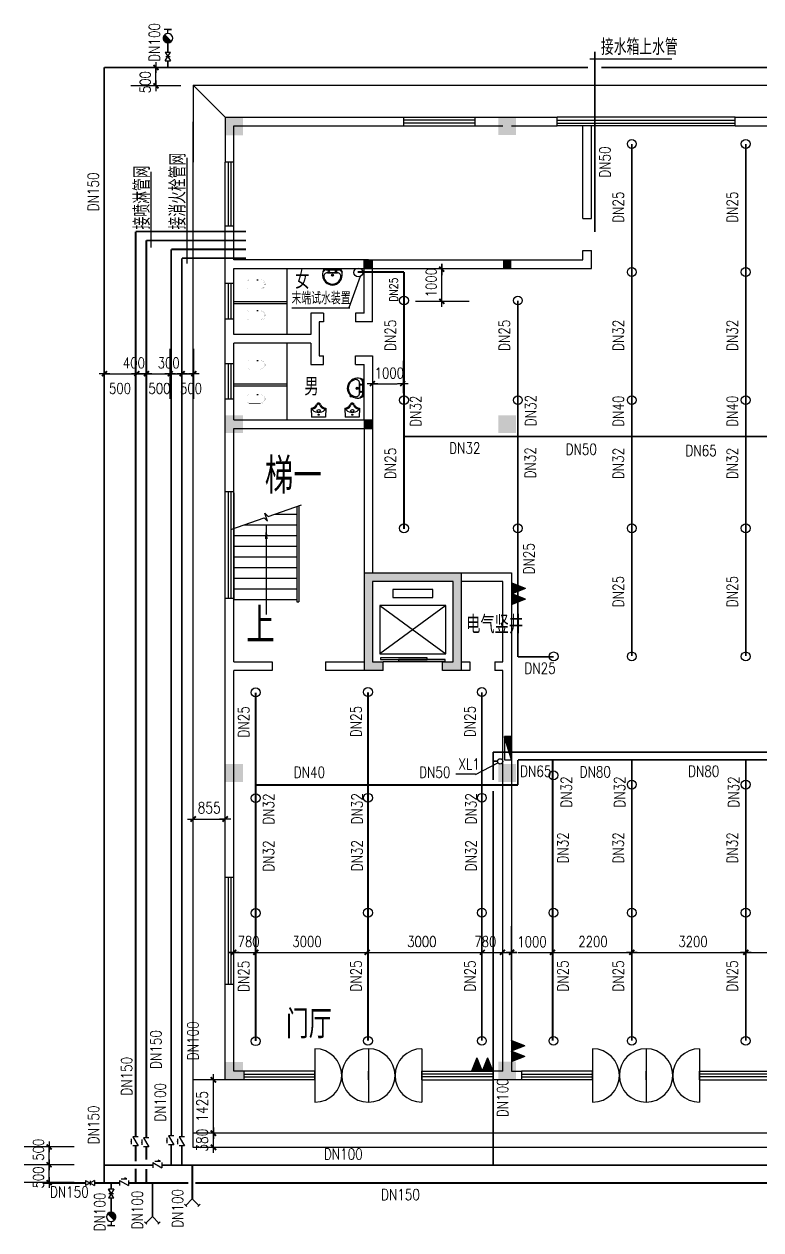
# Model space of a CAD drawing. Extents: x -59612 to 32938, y -7258 to 51372.
# Drawn here: x -59612 to -39952, y -1252 to 30931 of the extents above; entities that cross this region are included whole.
import ezdxf
from ezdxf.enums import TextEntityAlignment as Align

# ---------------------------------------------------------------- set-up
doc = ezdxf.new("R2010")
doc.units = 0
doc.header["$LTSCALE"] = 1000
doc.header["$MEASUREMENT"] = 0
doc.linetypes.add('DASH', pattern=[0.35, 0.25, -0.1])
doc.layers.get('0').update_dxf_attribs({"linetype": 'CONTINUOUS'})
doc.layers.get('DEFPOINTS').update_dxf_attribs({"linetype": 'CONTINUOUS'})
for name, color, linetype in [('P_LS_', 6, 'CONTINUOUS'), ('P_LS_GJ', 7, 'CONTINUOUS'), ('P_PL_', 4, 'CONTINUOUS'), ('P_PL_PT', 7, 'CONTINUOUS'), ('P_XF_GJ', 7, 'CONTINUOUS'), ('PUB_TEXT', 7, 'CONTINUOUS'), ('WALL', 4, 'CONTINUOUS'), ('WINDOW_TEXT', 7, 'CONTINUOUS'), ('X_LS_', 6, 'CONTINUOUS'), ('X_LS_GJ', 7, 'CONTINUOUS'), ('X_XF_GJ', 7, 'CONTINUOUS'), ('墙线__窗台线', 7, 'CONTINUOUS')]:
    doc.layers.add(name, color=color, linetype=linetype)
doc.styles.add('_HZTXT', font='txt.shx', dxfattribs={"width": 0.8, "bigfont": 'hztxt.shx'})
doc.styles.add('DIM_FONT', font='SIMPLEX.shx', dxfattribs={"width": 0.8})
doc.styles.add('SIMPLEX', font='SIMPLEX.SHX')
doc.dimstyles.new('AXIS', dxfattribs={"dimtxt": 300, "dimasz": 1, "dimexe": 250, "dimexo": 300, "dimgap": 150, "dimtad": 1, "dimdec": 0, "dimzin": 0, "dimdsep": 46, "dimtxsty": 'DIM_FONT', "dimblk": '_DIMX', "dimcen": 0.09, "dimse1": 1, "dimse2": 1, "dimclrt": 7, "dimadec": 0, "dimazin": 0, "dimtfac": 1, "dimtdec": 0, "dimtix": 1, "dimtmove": 2, "dimatfit": 3, "dimldrblk": '_DIMX', "dimfxl": 0, "dimtolj": 1, "dimtzin": 0, "dimarcsym": 0})

# ---------------------------------------------------------------- blocks, each defined once
blk = doc.blocks.new('_FZH')
blk.add_solid([(-0.5, -0.5), (0.5, -0.5), (-0.5, 0.5), (0.5, 0.5)])
blk = doc.blocks.new('_LIFTD')
for points in [[(-0.548, -0.602), (-0.548, -0.774), (0.241, -0.774), (0.241, -0.602), (-0.548, -0.602)], [(-0.241, -0.784), (-0.241, -0.955), (0.548, -0.955), (0.548, -0.784), (-0.241, -0.784)]]:
    blk.add_lwpolyline(points)
blk = doc.blocks.new('M_A10JJG')
for p, q in [((-0.5, -0.5), (-0.5, 0.5)), ((0.5, -0.5), (0.5, 0.5))]:
    blk.add_line(p, q)
for centre, start, end in [((-0.5, 0), 270, 90), ((0.5, 0), 90, 270)]:
    blk.add_arc(centre, 0.5, start, end)
blk = doc.blocks.new('_WBLK')
for p, q in [((-0.5, 0.5), (0.5, 0.5)), ((0.5, 0.167), (-0.5, 0.167)), ((0.5, -0.167), (-0.5, -0.167)), ((-0.5, -0.5), (0.5, -0.5))]:
    blk.add_line(p, q)
at = {"layer": 'WINDOW_TEXT', "style": 'SIMPLEX', "flags": 9}
blk.add_attdef('A', text='', height=1, dxfattribs=at).set_placement((0, 1.5), align=Align.MIDDLE)
blk = doc.blocks.new('M_E6')
for p, q in [((240, 0), (-240, 0)), ((-237, 0), (239, 0)), ((240, 0), (270, -79)), ((-213, -36), (-271, -91)), ((-240, 0), (-270, -79)), ((-179, -23), (181, -23)), ((141, -105), (-141, -105)), ((-141, -105), (141, -105)), ((217, -37), (274, -95))]:
    blk.add_line(p, q)
for centre, radius in [((-99, -65), 16.3), ((2, -172), 31.6), ((2, -172), 23), ((101, -65), 16.3)]:
    blk.add_circle(centre, radius)
for centre, radius, start, end in [((28, -152), 307, 166.1751, 244.7296), ((-141, -205), 100, 90, 190.5602), ((0, -179), 243, 190.5602, 349.4398), ((-179, -73), 50, 90, 133.181), ((-28, -152), 307, 297.0639, 13.8249), ((141, -205), 100, 349.4398, 90), ((181, -73), 50, 44.5607, 90), ((0, -201), 250, 245.8071, 296.4628), ((28, -152), 307, 266.589, 266.5936)]:
    blk.add_arc(centre, radius, start, end)
at = {"width": 0.8, "flags": 9}
for tag in ['XSIZE', 'YSIZE']:
    blk.add_attdef(tag, (0, 0), '', height=0.5, dxfattribs=at)
blk = doc.blocks.new('M_E8')
for p, q in [((-204, -257), (-194, -2)), ((-194, -2), (196, -2)), ((206, -257), (196, -2))]:
    blk.add_line(p, q)
at = {"const_width": 1.5}
for points in [[(-196, 0), (196, 0), (206, -257, -4.356259)], [(-194, -2), (-204, -257, 0.758087)]]:
    blk.add_lwpolyline(points, format="xyb", dxfattribs=at)
for points in [[(-204, -257), (-194, -258), (-194, -258), (-183, -260), (-175, -261), (-165, -264), (-156, -268), (-147, -271), (-138, -275), (-128, -281), (-119, -287), (-109, -295), (-102, -300), (-94, -308), (-86, -316), (-79, -324), (-74, -332), (-68, -340), (-62, -348), (-58, -356), (-54, -366), (-50, -374), (-43, -383), (-36, -389), (-30, -392), (-23, -395), (-17, -398), (-9, -399), (0, -399), (13, -398), (23, -395), (29, -392), (35, -389), (43, -385), (49, -380), (54, -374), (58, -366), (62, -357), (65, -347), (71, -340), (75, -332), (80, -325), (85, -319), (91, -313), (95, -308), (100, -302), (106, -295), (113, -290), (119, -285), (126, -280), (132, -277), (139, -273), (145, -271), (154, -268), (162, -264), (173, -261), (183, -259), (191, -258), (199, -257), (206, -257)], [(-2, -142), (6, -142), (12, -146), (19, -148), (25, -152), (29, -158), (34, -166), (37, -174), (39, -183), (37, -191), (35, -200), (29, -208), (25, -214), (17, -219), (12, -223), (4, -224), (-2, -224), (-6, -224), (-11, -223), (-18, -221), (-26, -217), (-32, -213), (-37, -207), (-42, -199), (-44, -190), (-45, -183), (-42, -173), (-40, -164), (-35, -158), (-31, -150), (-26, -148), (-24, -144), (-18, -143), (-14, -143), (-12, -142), (-8, -142), (-6, -141), (-2, -142)]]:
    blk.add_lwpolyline(points, dxfattribs=at)
for centre, radius in [((-3, -184), 41.7), ((-1, -74), 15)]:
    blk.add_circle(centre, radius)
for centre, radius, start, end in [((-218, -432), 176, 26.1838, 85.5792), ((-158, -223), 22.7, 134.5857, 206.4573), ((-198, -412), 179, 22.2984, 83.8043), ((-2, -389), 250, 46.6458, 133.3542), ((201, -407), 174, 100.5676, 157.7034), ((215, -425), 168, 93.3348, 155.3309), ((162, -222), 16.2, 297.1389, 62.8611), ((1, -338), 63.3, 194.7447, 345.2553), ((4, -329), 38.6, 202.7778, 341.3609)]:
    blk.add_arc(centre, radius, start, end)
blk.add_point((1, -402))
at = {"width": 0.8, "flags": 9}
for tag in ['XSIZE', 'YSIZE']:
    blk.add_attdef(tag, (0, 0), '', height=0.5, dxfattribs=at)
blk = doc.blocks.new('M_E2')
blk.add_line((-306, -118), (-266, -118))
at = {"const_width": 1.5}
for points in [[(-366, 138, 0.97895), (-366, -138, 0.97895)], [(-366, 118, 0.97895), (-366, -118, 0.97895)], [(-306, 118, 0.414214), (-316, 108, 0.414214)], [(0, 88, 0.462192), (-59, 137, 0.462192)], [(-20, 88, 0.414214), (-50, 118, 0.414214)], [(-316, -108, 0.414214), (-306, -118, 0.414214)], [(-59, -137, 0.462192), (0, -88, 0.462192)], [(-50, -118, 0.414214), (-20, -88, 0.414214)]]:
    blk.add_lwpolyline(points, format="xyb", dxfattribs=at)
for points in [[(-366, 137), (-59, 137)], [(-316, 118), (-366, 118)], [(-340, 118), (-266, 118)], [(-316, 108), (-316, -108)], [(-50, 118), (-267, 118)], [(-20, -88), (-20, 88)], [(0, 88), (0, -88)], [(-381, -137), (-59, -137)], [(-316, -118), (-366, -118)], [(-340, -118), (-266, -118)], [(-266, -118), (-50, -118)]]:
    blk.add_lwpolyline(points, dxfattribs=at)
at = {"width": 0.8, "flags": 9}
for tag in ['XSIZE', 'YSIZE']:
    blk.add_attdef(tag, (0, 0), '', height=0.5, dxfattribs=at)
blk = doc.blocks.new('_ARROW')
blk.add_solid([(0, 0), (-1, 0.1), (-1, -0.1)])
blk = doc.blocks.new('_DIMX')
blk.add_line((-150, 0), (150, 0))
at = {"const_width": 50}
blk.add_lwpolyline([(-70, -70), (70, 70)], dxfattribs=at)
blk = doc.blocks.new('*D30')
at = {"layer": 'DEFPOINTS', "color": 0}
for p in [(-55100, 10664), (-54245, 10664), (-54245, 9714)]:
    blk.add_point(p, dxfattribs=at)
at = {"layer": 'WALL', "color": 0, "lineweight": -2}
for p, q in [((-55101, 9714), (-55102, 9714)), ((-55100, 9714), (-54245, 9714)), ((-54244, 9714), (-54243, 9714))]:
    blk.add_line(p, q, dxfattribs=at)
blk.add_blockref('_DIMX', (-55100, 9714), dxfattribs=at)
at = {"layer": 'WALL', "color": 0, "lineweight": -2, "rotation": 180}
blk.add_blockref('_DIMX', (-54245, 9714), dxfattribs=at)
at = {"layer": 'WALL', "color": 7, "insert": (-54673, 10014), "char_height": 300, "attachment_point": 5, "style": 'DIM_FONT'}
blk.add_mtext('\\A1;855', dxfattribs=at)
blk = doc.blocks.new('*D31')
at = {"layer": 'DEFPOINTS', "color": 0}
for p in [(-55510, 1330), (-54560, 1330), (-55510, 950)]:
    blk.add_point(p, dxfattribs=at)
at = {"layer": 'WALL', "color": 0, "lineweight": -2}
for p, q in [((-54560, 1331), (-54560, 1332)), ((-54560, 950), (-54560, 1330)), ((-54560, 949), (-54560, 948))]:
    blk.add_line(p, q, dxfattribs=at)
for p, rotation in [((-54560, 1330), 270), ((-54560, 950), 90)]:
    blk.add_blockref('_DIMX', p, dxfattribs=dict(at, rotation=rotation))
at = {"layer": 'WALL', "color": 7, "insert": (-54860, 1140), "char_height": 300, "attachment_point": 5, "rotation": 90, "style": 'DIM_FONT'}
blk.add_mtext('\\A1;380', dxfattribs=at)
blk = doc.blocks.new('*X16')
at = {"color": 0}
for p, q in [((7200.7125, 5700.7125), (7201, 5700.7125)), ((7200.71875, 5700.71875), (7201, 5700.71875)), ((7200.725, 5700.725), (7201, 5700.725)), ((7200.73125, 5700.73125), (7201, 5700.73125)), ((7200.7375, 5700.7375), (7201, 5700.7375)), ((7200.74375, 5700.74375), (7201, 5700.74375)), ((7200.75, 5700.75), (7201, 5700.75)), ((7200.75625, 5700.75625), (7201, 5700.75625)), ((7200.7625, 5700.7625), (7201, 5700.7625)), ((7200.76875, 5700.76875), (7201, 5700.76875)), ((7200.775, 5700.775), (7201, 5700.775)), ((7200.78125, 5700.78125), (7201, 5700.78125)), ((7200.7875, 5700.7875), (7201, 5700.7875)), ((7200.79375, 5700.79375), (7201, 5700.79375)), ((7200.8, 5700.8), (7201, 5700.8)), ((7200.80625, 5700.80625), (7201, 5700.80625)), ((7200.8125, 5700.8125), (7201, 5700.8125)), ((7200.81875, 5700.81875), (7201, 5700.81875)), ((7200.825, 5700.825), (7201, 5700.825)), ((7200.83125, 5700.83125), (7201, 5700.83125)), ((7200.8375, 5700.8375), (7201, 5700.8375)), ((7200.84375, 5700.84375), (7201, 5700.84375)), ((7200.85, 5700.85), (7201, 5700.85)), ((7200.85625, 5700.85625), (7201, 5700.85625)), ((7200.8625, 5700.8625), (7201, 5700.8625)), ((7200.86875, 5700.86875), (7201, 5700.86875)), ((7200.875, 5700.875), (7201, 5700.875)), ((7200.88125, 5700.88125), (7201, 5700.88125)), ((7200.8875, 5700.8875), (7201, 5700.8875)), ((7200.89375, 5700.89375), (7201, 5700.89375)), ((7200.9, 5700.9), (7201, 5700.9)), ((7200.90625, 5700.90625), (7201, 5700.90625)), ((7200.9125, 5700.9125), (7201, 5700.9125)), ((7200.91875, 5700.91875), (7201, 5700.91875)), ((7200.925, 5700.925), (7201, 5700.925)), ((7200.93125, 5700.93125), (7201, 5700.93125)), ((7200.9375, 5700.9375), (7201, 5700.9375)), ((7200.94375, 5700.94375), (7201, 5700.94375)), ((7200.95, 5700.95), (7201, 5700.95)), ((7200.95625, 5700.95625), (7201, 5700.95625)), ((7200.9625, 5700.9625), (7201, 5700.9625)), ((7200.96875, 5700.96875), (7201, 5700.96875)), ((7200.975, 5700.975), (7201, 5700.975)), ((7200.98125, 5700.98125), (7201, 5700.98125)), ((7200.9875, 5700.9875), (7201, 5700.9875)), ((7200.99375, 5700.99375), (7201, 5700.99375)), ((7200.1875, 5700.1875), (7201, 5700.1875)), ((7200.19375, 5700.19375), (7201, 5700.19375)), ((7200.2, 5700.2), (7201, 5700.2)), ((7200.20625, 5700.20625), (7201, 5700.20625)), ((7200.2125, 5700.2125), (7201, 5700.2125)), ((7200.21875, 5700.21875), (7201, 5700.21875)), ((7200.225, 5700.225), (7201, 5700.225)), ((7200.23125, 5700.23125), (7201, 5700.23125)), ((7200.2375, 5700.2375), (7201, 5700.2375)), ((7200.24375, 5700.24375), (7201, 5700.24375)), ((7200.25, 5700.25), (7201, 5700.25)), ((7200.25625, 5700.25625), (7201, 5700.25625)), ((7200.2625, 5700.2625), (7201, 5700.2625)), ((7200.26875, 5700.26875), (7201, 5700.26875)), ((7200.275, 5700.275), (7201, 5700.275)), ((7200.28125, 5700.28125), (7201, 5700.28125)), ((7200.2875, 5700.2875), (7201, 5700.2875)), ((7200.29375, 5700.29375), (7201, 5700.29375)), ((7200.3, 5700.3), (7201, 5700.3)), ((7200.30625, 5700.30625), (7201, 5700.30625)), ((7200.3125, 5700.3125), (7201, 5700.3125)), ((7200.31875, 5700.31875), (7201, 5700.31875)), ((7200.325, 5700.325), (7201, 5700.325)), ((7200.33125, 5700.33125), (7201, 5700.33125)), ((7200.3375, 5700.3375), (7201, 5700.3375)), ((7200.34375, 5700.34375), (7201, 5700.34375)), ((7200.35, 5700.35), (7201, 5700.35)), ((7200.35625, 5700.35625), (7201, 5700.35625)), ((7200.3625, 5700.3625), (7201, 5700.3625)), ((7200.36875, 5700.36875), (7201, 5700.36875)), ((7200.375, 5700.375), (7201, 5700.375)), ((7200.38125, 5700.38125), (7201, 5700.38125)), ((7200.3875, 5700.3875), (7201, 5700.3875)), ((7200.39375, 5700.39375), (7201, 5700.39375)), ((7200.4, 5700.4), (7201, 5700.4)), ((7200.40625, 5700.40625), (7201, 5700.40625)), ((7200.4125, 5700.4125), (7201, 5700.4125)), ((7200.41875, 5700.41875), (7201, 5700.41875)), ((7200.425, 5700.425), (7201, 5700.425)), ((7200.43125, 5700.43125), (7201, 5700.43125)), ((7200.4375, 5700.4375), (7201, 5700.4375)), ((7200.44375, 5700.44375), (7201, 5700.44375)), ((7200.45, 5700.45), (7201, 5700.45)), ((7200.45625, 5700.45625), (7201, 5700.45625)), ((7200.4625, 5700.4625), (7201, 5700.4625)), ((7200.46875, 5700.46875), (7201, 5700.46875)), ((7200.475, 5700.475), (7201, 5700.475)), ((7200.48125, 5700.48125), (7201, 5700.48125)), ((7200.4875, 5700.4875), (7201, 5700.4875)), ((7200.49375, 5700.49375), (7201, 5700.49375)), ((7200.5, 5700.5), (7201, 5700.5)), ((7200.50625, 5700.50625), (7201, 5700.50625)), ((7200.5125, 5700.5125), (7201, 5700.5125)), ((7200.51875, 5700.51875), (7201, 5700.51875)), ((7200.525, 5700.525), (7201, 5700.525)), ((7200.53125, 5700.53125), (7201, 5700.53125)), ((7200.5375, 5700.5375), (7201, 5700.5375)), ((7200.54375, 5700.54375), (7201, 5700.54375)), ((7200.55, 5700.55), (7201, 5700.55)), ((7200.55625, 5700.55625), (7201, 5700.55625)), ((7200.5625, 5700.5625), (7201, 5700.5625)), ((7200.56875, 5700.56875), (7201, 5700.56875)), ((7200.575, 5700.575), (7201, 5700.575)), ((7200.58125, 5700.58125), (7201, 5700.58125)), ((7200.5875, 5700.5875), (7201, 5700.5875)), ((7200.59375, 5700.59375), (7201, 5700.59375)), ((7200.6, 5700.6), (7201, 5700.6)), ((7200.60625, 5700.60625), (7201, 5700.60625)), ((7200.6125, 5700.6125), (7201, 5700.6125)), ((7200.61875, 5700.61875), (7201, 5700.61875)), ((7200.625, 5700.625), (7201, 5700.625)), ((7200.63125, 5700.63125), (7201, 5700.63125)), ((7200.6375, 5700.6375), (7201, 5700.6375)), ((7200.64375, 5700.64375), (7201, 5700.64375)), ((7200.65, 5700.65), (7201, 5700.65)), ((7200.65625, 5700.65625), (7201, 5700.65625)), ((7200.6625, 5700.6625), (7201, 5700.6625)), ((7200.66875, 5700.66875), (7201, 5700.66875)), ((7200.675, 5700.675), (7201, 5700.675)), ((7200.68125, 5700.68125), (7201, 5700.68125)), ((7200.6875, 5700.6875), (7201, 5700.6875)), ((7200.69375, 5700.69375), (7201, 5700.69375)), ((7200.7, 5700.7), (7201, 5700.7)), ((7200.70625, 5700.70625), (7201, 5700.70625)), ((7200.00625, 5700.00625), (7201, 5700.00625)), ((7200.0125, 5700.0125), (7201, 5700.0125)), ((7200.01875, 5700.01875), (7201, 5700.01875)), ((7200.025, 5700.025), (7201, 5700.025)), ((7200.03125, 5700.03125), (7201, 5700.03125)), ((7200.0375, 5700.0375), (7201, 5700.0375)), ((7200.04375, 5700.04375), (7201, 5700.04375)), ((7200.05, 5700.05), (7201, 5700.05)), ((7200.05625, 5700.05625), (7201, 5700.05625)), ((7200.0625, 5700.0625), (7201, 5700.0625)), ((7200.06875, 5700.06875), (7201, 5700.06875)), ((7200.075, 5700.075), (7201, 5700.075)), ((7200.08125, 5700.08125), (7201, 5700.08125)), ((7200.0875, 5700.0875), (7201, 5700.0875)), ((7200.09375, 5700.09375), (7201, 5700.09375)), ((7200.1, 5700.1), (7201, 5700.1)), ((7200.10625, 5700.10625), (7201, 5700.10625)), ((7200.1125, 5700.1125), (7201, 5700.1125)), ((7200.11875, 5700.11875), (7201, 5700.11875)), ((7200.125, 5700.125), (7201, 5700.125)), ((7200.13125, 5700.13125), (7201, 5700.13125)), ((7200.1375, 5700.1375), (7201, 5700.1375)), ((7200.14375, 5700.14375), (7201, 5700.14375)), ((7200.15, 5700.15), (7201, 5700.15)), ((7200.15625, 5700.15625), (7201, 5700.15625)), ((7200.1625, 5700.1625), (7201, 5700.1625)), ((7200.16875, 5700.16875), (7201, 5700.16875)), ((7200.175, 5700.175), (7201, 5700.175)), ((7200.18125, 5700.18125), (7201, 5700.18125))]:
    blk.add_line(p, q, dxfattribs=at)
blk = doc.blocks.new('_SXHS')
for p, q in [((0.5, 0.5), (-0.5, 0.5)), ((-0.5, 0.5), (-0.5, -0.5)), ((0.5, 0.5), (-0.5, -0.5)), ((0.5, -0.5), (0.5, 0.5)), ((-0.5, -0.5), (0.5, -0.5))]:
    blk.add_line(p, q)
at = {"rotation": 180}
blk.add_blockref('*X16', (7200.5, 5700.5), dxfattribs=at)
blk = doc.blocks.new('PM_PTA')
blk.add_circle((0, 0), 125)
blk = doc.blocks.new('M_H4SNO')
for p, q in [((-125, 72), (125, -72)), ((-125, 72), (-125, -72)), ((-76, 113), (83, 113)), ((83, 113), (21, 140)), ((125, 72), (125, -72))]:
    blk.add_line(p, q)
at = {"color": 7, "flags": 9}
for tag in ['XSIZE', 'YSIZE']:
    blk.add_attdef(tag, (0, 0), '', height=0.5, dxfattribs=at)
blk = doc.blocks.new('M_H5JRW')
for p, q in [((125, 75), (-125, -75)), ((-125, -75), (-125, 75)), ((75, 125), (-75, 125)), ((125, -75), (125, 75)), ((125, -62.5), (125, 62.5))]:
    blk.add_line(p, q)
blk.add_solid([(0, 125), (0, 150), (-75, 125)])
at = {"flags": 9}
for tag in ['XSIZE', 'YSIZE']:
    blk.add_attdef(tag, (0, 0), '', height=0.5, dxfattribs=at)
blk = doc.blocks.new('DKS_')
at = {"color": 0}
for p, q in [((-5, 5), (-131, 5)), ((-15, 15), (-130, 15)), ((-10, 10), (-130, 10)), ((-130, -10), (-130, 10)), ((-21, 21), (-129, 21)), ((-26, 26), (-128, 26)), ((-31, 31), (-127, 31)), ((-36, 36), (-126, 36)), ((-125, -38), (-125, 38)), ((-42, 42), (-124, 42)), ((-47, 47), (-122, 47)), ((-52, 52), (-120, 52)), ((-120, -52), (-120, 52)), ((-57, 57), (-118, 57)), ((-63, 63), (-115, 63)), ((-115, -63), (-115, 63)), ((-68, 68), (-112, 68)), ((-109, -72), (-109, 72)), ((-73, 73), (-108, 73)), ((-78, 78), (-105, 78)), ((-104, -79), (-104, 79)), ((-84, 84), (-101, 84)), ((-99, -86), (-99, 86)), ((-89, 89), (-96, 89)), ((-94, -91), (-94, 91)), ((-88, -96), (-88, 88)), ((-83, -101), (-83, 83)), ((-78, -105), (-78, 78)), ((-73, -109), (-73, 73)), ((-67, -112), (-67, 67)), ((-62, -115), (-62, 62)), ((-57, -118), (-57, 57)), ((-52, -120), (-52, 52)), ((-46, -122), (-46, 46)), ((-41, -124), (-41, 41)), ((-36, -126), (-36, 36)), ((-31, -127), (-31, 31)), ((-25, -128), (-25, 25)), ((-20, -129), (-20, 20)), ((-15, -130), (-15, 15)), ((-10, -130), (-10, 10)), ((-4, -131), (-4, 4)), ((0, 0), (-131, 0)), ((6, -6), (-131, -6)), ((11, -11), (-130, -11)), ((16, -16), (-130, -16)), ((21, -21), (-129, -21)), ((27, -27), (-128, -27)), ((32, -32), (-127, -32)), ((37, -37), (-125, -37)), ((42, -42), (-124, -42)), ((48, -48), (-122, -48)), ((53, -53), (-120, -53)), ((58, -58), (-117, -58)), ((63, -63), (-114, -63)), ((69, -69), (-111, -69)), ((74, -74), (-108, -74)), ((79, -79), (-104, -79)), ((84, -84), (-100, -84)), ((90, -90), (-95, -90)), ((90, -95), (-90, -95)), ((84, -100), (-84, -100)), ((77, -105), (-77, -105)), ((70, -111), (-70, -111)), ((60, -116), (-60, -116)), ((49, -121), (-49, -121)), ((33, -126), (-33, -126)), ((1, -131), (1, -1)), ((6, -131), (6, -6)), ((11, -130), (11, -11)), ((17, -130), (17, -17)), ((22, -129), (22, -22)), ((27, -128), (27, -27)), ((32, -127), (32, -32)), ((38, -125), (38, -38)), ((43, -124), (43, -43)), ((48, -122), (48, -48)), ((53, -119), (53, -53)), ((59, -117), (59, -59)), ((64, -114), (64, -64)), ((69, -111), (69, -69)), ((74, -108), (74, -74)), ((80, -104), (80, -80)), ((85, -99), (85, -85)), ((90, -95), (90, -90))]:
    blk.add_line(p, q, dxfattribs=at)
blk.add_line((92, -92), (-92, 92))
for start, end in [(135, 315), (315, 135)]:
    blk.add_arc((0, 0), 131, start, end)
blk = doc.blocks.new('M_H1SCH')
for p, q in [((-125, 72), (125, -72)), ((125, 72), (-125, -72)), ((-125, 72), (-125, -72)), ((125, 72), (125, -72))]:
    blk.add_line(p, q)
at = {"flags": 9}
for tag in ['XSIZE', 'YSIZE']:
    blk.add_attdef(tag, (0, 0), '', height=0.5, dxfattribs=at)
blk = doc.blocks.new('M_H2RAH')
for p, q in [((-125, 72), (125, -72)), ((125, 72), (-125, -72)), ((-125, 72), (-125, -72)), ((125, 72), (125, -72))]:
    blk.add_line(p, q)
at = {"color": 7}
blk.add_line((0, 60), (0, -64), dxfattribs=at)
at = {"color": 7, "flags": 9}
for tag in ['XSIZE', 'YSIZE']:
    blk.add_attdef(tag, (0, 0), '', height=0.5, dxfattribs=at)
blk = doc.blocks.new('_LINKPT1')
blk.add_line((0, 0), (0, 0))

msp = doc.modelspace()

# ---------------------------------------------------------------- hatches: boundary and pattern name
at = {"layer": 'WALL'}
h = msp.add_hatch(color=7, dxfattribs=at)
h.paths.add_polyline_path([(-50312, 24525.6), (-50426, 24525.6), (-50426, 24411.6), (-50312, 24411.6)])
h.paths.add_polyline_path([(-50312, 24639.6), (-50426, 24639.6), (-50426, 24525.6), (-50312, 24525.6)])
h.paths.add_polyline_path([(-50426, 24639.6), (-50540, 24639.6), (-50540, 24525.6), (-50426, 24525.6)])
h.paths.add_polyline_path([(-50426, 24411.6), (-50426, 24525.6), (-50540, 24525.6), (-50540, 24411.6)])
h = msp.add_hatch(color=7, dxfattribs=at)
h.paths.add_polyline_path([(-46721, 24639.6), (-46835, 24639.6), (-46835, 24525.6), (-46721, 24525.6)])
h.paths.add_polyline_path([(-46721, 24525.6), (-46607, 24525.6), (-46607, 24639.6), (-46721, 24639.6)])
h.paths.add_polyline_path([(-46721, 24411.6), (-46607, 24411.6), (-46607, 24525.6), (-46721, 24525.6)])
h.paths.add_polyline_path([(-46835, 24411.6), (-46721, 24411.6), (-46721, 24525.6), (-46835, 24525.6)])
h = msp.add_hatch(color=7, dxfattribs=at)
h.paths.add_polyline_path([(-50312, 20250.6), (-50426, 20250.6), (-50426, 20140), (-50312, 20140)])
h.paths.add_polyline_path([(-50426, 20250.6), (-50540, 20250.6), (-50540, 20140), (-50426, 20140)])
h.paths.add_polyline_path([(-50426, 20368), (-50540, 20368), (-50540, 20250.6), (-50426, 20250.6)])
h.paths.add_polyline_path([(-50312, 20368), (-50426, 20368), (-50426, 20250.6), (-50312, 20250.6)])
h = msp.add_hatch(color=7, dxfattribs=at)
h.paths.add_polyline_path([(-48051, 13794), (-47937, 13794), (-47937, 16169), (-48051, 16169)])
h.paths.add_polyline_path([(-48165, 13908), (-48450, 13908), (-48450, 13794), (-48051, 13794), (-48051, 16169), (-50426, 16169), (-50426, 13794), (-50027, 13794), (-50027, 13908), (-50312, 13908), (-50312, 16055), (-48165, 16055)])
h.paths.add_polyline_path([(-48051, 16169), (-48051, 16283), (-50426, 16283), (-50426, 16169)])
h.paths.add_polyline_path([(-47937, 16283), (-48051, 16283), (-48051, 16169), (-47937, 16169)])
h.paths.add_polyline_path([(-50426, 16169), (-50426, 16283), (-50540, 16283), (-50540, 16169)])
h.paths.add_polyline_path([(-50540, 13794), (-50426, 13794), (-50426, 16169), (-50540, 16169)])
h.paths.add_polyline_path([(-50540, 13794), (-50540, 13680), (-50426, 13680), (-50426, 13794)])
h.paths.add_polyline_path([(-50426, 13794), (-50426, 13680), (-50027, 13680), (-50027, 13794)])
h.paths.add_polyline_path([(-48051, 13680), (-48051, 13794), (-48450, 13794), (-48450, 13680)])
h.paths.add_polyline_path([(-47937, 13794), (-48051, 13794), (-48051, 13680), (-47937, 13680)])

# ---------------------------------------------------------------- linework, layer by layer
at = {"ltscale": 0.25}
for p, q in [((-55682.5, 30789.4), (-55873.7, 30789.4)), ((-55778.1, 30675.7), (-55778.1, 30789.4)), ((-55778.1, 30789.4), (-55682.5, 30789.4)), ((-57287.8, -1139.7), (-57383.4, -1139.7)), ((-57383.4, -1139.7), (-57192.2, -1139.7)), ((-57287.8, -1026), (-57287.8, -1139.7))]:
    msp.add_line(p, q, dxfattribs=at)
at = {"color": 0, "linetype": 'ByBlock'}
for p, q in [((-48469, 24536.6), (-48469, 24236.1)), ((-48469, 24235.2), (-48469, 24234.2)), ((-48465.4, 24236.1), (-48465.4, 24411.6)), ((-48465.4, 23530.5), (-48465.4, 24235.2)), ((-50365.3, 21333.3), (-49660.6, 21333.3)), ((-49660.6, 21527), (-49661.6, 21527)), ((-54019, 6155.6), (-50979, 6155.6)), ((-50979, 6155.6), (-46835, 6155.6)), ((-46436, 6155.6), (-43396, 6155.6)), ((-43396, 6155.6), (-40356, 6155.6)), ((-40356, 6155.6), (-37316, 6155.6))]:
    msp.add_line(p, q, dxfattribs=at)
at = {"color": 7}
for p, q in [((-47732.5, 23530.5), (-49164.7, 23530.5)), ((-47732.5, 23530.5), (-49164.7, 23530.5)), ((-49490.5, 21084.3), (-49490.5, 21946.8)), ((-50436.8, 5422.7), (-50436.8, 6855)), ((-47396.8, 5422.7), (-47396.8, 6855)), ((-47396.8, 5422.7), (-47396.8, 6855)), ((-47396.8, 5422.7), (-47396.8, 6855)), ((-46603.6, 5422.7), (-46603.6, 6855)), ((-46603.6, 5422.7), (-46603.6, 6855)), ((-46603.6, 5422.7), (-46603.6, 6855)), ((-43396, 5422.7), (-43396, 6855)), ((-43396, 5422.7), (-43396, 6855)), ((-43396, 5422.7), (-43396, 6855)), ((-40356, 5422.7), (-40356, 6855)), ((-40356, 5422.7), (-40356, 6855))]:
    msp.add_line(p, q, dxfattribs=at)
for p, q in [((-46233.5, 15865.7), (-46589.8, 16008.2)), ((-46589.8, 16008.2), (-46589.8, 15723.2)), ((-46233.5, 15865.7), (-46589.8, 15723.2)), ((-46589.8, 15723.2), (-46589.8, 15438.2)), ((-46233.5, 15580.7), (-46589.8, 15723.2)), ((-46233.5, 15580.7), (-46589.8, 15438.2)), ((-46255.1, 3663.5), (-46611.4, 3806)), ((-46255.1, 3663.5), (-46611.4, 3521)), ((-47528.5, 3339.2), (-47671, 2983)), ((-47528.5, 3339.2), (-47386, 2983)), ((-47243.5, 3339.2), (-47386, 2983)), ((-47243.5, 3339.2), (-47101, 2983)), ((-46255.1, 3378.5), (-46611.4, 3521)), ((-46255.1, 3378.5), (-46611.4, 3236)), ((-47671, 2983), (-47386, 2983)), ((-47386, 2983), (-47101, 2983))]:
    msp.add_line(p, q)
for points in [[(-46589.8, 16008.2), (-46233.5, 15865.7), (-46589.8, 15723.2)], [(-46589.8, 15723.2), (-46233.5, 15580.7), (-46589.8, 15438.2)], [(-46611.4, 3806), (-46255.1, 3663.5), (-46611.4, 3521)], [(-47671, 2983), (-47528.5, 3339.2), (-47386, 2983)], [(-47386, 2983), (-47243.5, 3339.2), (-47101, 2983)], [(-46611.4, 3521), (-46255.1, 3378.5), (-46611.4, 3236)]]:
    msp.add_solid(points)
at = {"layer": 'DEFPOINTS', "color": 0, "linetype": 'ByBlock'}
for p in [(-48469, 24236.1), (-48465.4, 24236.1), (-49659.7, 21527), (-49659.7, 21523.4)]:
    msp.add_point(p, dxfattribs=at)
at = {"layer": 'P_LS_', "const_width": 47.5}
for points in [[(-44384, 25383.9), (-44384, 30196.4)], [(-57475, 0), (-57475, 29773)], [(-57475, 29773), (-44566.3, 29773)], [(-44210.3, 29773), (-7068, 29773)], [(-53690.8, 25393.7), (-56636.5, 25393.7)], [(-56636.5, 1627.2), (-56636.5, 25393.7)], [(-56636.5, 1229.2), (-56636.5, 25134.9)], [(-53690.8, 25156.2), (-56351.5, 25156.2)], [(-56351.5, 1602.5), (-56351.5, 25156.2)], [(-56351.5, 1204.4), (-56351.5, 25134.9)], [(-53690.8, 24918.7), (-55686.5, 24918.7)], [(-55686.5, 1253.9), (-55686.5, 24918.7)], [(-53690.8, 24681.2), (-55401.5, 24681.2)], [(-55401.5, 1229.2), (-55401.5, 24681.2)], [(-46967.3, 11260.7), (-47103, 11260.7)], [(-47098, 11501.1), (-47098, 10757.3)], [(-28324, 11501.1), (-47098, 11501.1)], [(-47098, 10459.6), (-47098, 475)], [(-56636.5, 578.1), (-56636.5, 991.7)], [(-56351.5, 626.2), (-56351.5, 966.9)], [(-55686.5, 475), (-55686.5, 1016.4)], [(-55401.5, 475), (-55401.5, 991.7)], [(-56174.8, 475), (-57475, 475)], [(-56636.5, 0), (-56636.5, 385.9)], [(-56351.5, 0), (-56351.5, 373.8)], [(-475, 475), (-55937.3, 475)], [(-57971.5, 0), (-59115.4, 0)], [(-57066.9, 0), (-57734, 0)], [(-55233.9, 0), (-56829.4, 0)], [(0, 0), (-55041.4, 0)]]:
    msp.add_lwpolyline(points, dxfattribs=at)
at = {"layer": 'P_PL_', "const_width": 47.5}
for points in [[(-43396, 27730.3), (-43396, 14061.6)], [(-40356, 27730.3), (-40356, 14061.6)], [(-50711, 24313.3), (-49476, 24313.3)], [(-49476, 24313.3), (-49476, 17457.2)], [(-46436, 23548.5), (-46436, 14041.9)], [(-49476, 19926.2), (-5050.4, 19926.2)], [(-46434.2, 14041.9), (-45484.2, 14041.9)], [(-53434.1, 13087.5), (-53434.1, 3788.4)], [(-50436.8, 13097.3), (-50436.8, 3798.2)], [(-47396.8, 13097.3), (-47396.8, 3798.2)], [(-46436, 11293.2), (-5998.7, 11293.2)], [(-46436, 11293.2), (-46436, 10621.9)], [(-45507.1, 11293.2), (-45507.1, 3798.2)], [(-43396, 11293.2), (-43396, 3798.2)], [(-40356, 11293.2), (-40356, 3798.2)], [(-53434.1, 10621.9), (-46436, 10621.9)]]:
    msp.add_lwpolyline(points, dxfattribs=at)
at = {"layer": 'PUB_TEXT', "ltscale": 0.25}
for p, q in [((-44515.6, 30000.8), (-42325, 30000.8)), ((-55258.9, 24540.7), (-55258.9, 27364.3)), ((-56226.2, 24968.7), (-56226.2, 26991.3)), ((-52470.1, 23357.8), (-50925, 23357.8))]:
    msp.add_line(p, q, dxfattribs=at)
at = {"layer": 'PUB_TEXT'}
for p, q in [((-56094, 29283.8), (-56094, 29773)), ((-55426.2, 29283.8), (-56761.8, 29283.8)), ((-50937.6, 23366), (-50639.3, 24203.3)), ((-55711.1, 20932.6), (-55711.1, 22268.1)), ((-55392.8, 20932.6), (-55392.8, 22268.1)), ((-55085.7, 20932.6), (-55085.7, 22268.1)), ((-57475, 21600.3), (-55100, 21600.3)), ((-47571.2, 10900), (-46969.5, 11212.7)), ((-58276.7, 960.8), (-59612.2, 960.8)), ((-58944.4, 10.8), (-58944.4, 960.8)), ((-58276.7, 485.8), (-59612.2, 485.8)), ((-58276.7, 10.8), (-59612.2, 10.8))]:
    msp.add_line(p, q, dxfattribs=at)
msp.add_circle((-46909.4, 11252.3), 71.2, dxfattribs=at)
at = {"layer": 'WALL', "color": 7}
for p, q in [((-55100, 29298), (-6593, 29298)), ((-55100, 29298), (-55100, 27250.3)), ((-54233.5, 28430.3), (-55100, 29298)), ((-55100, 950), (-55100, 28325.6)), ((-54245, 28443), (-51569.5, 28443)), ((-54245, 28443), (-54245, 27250.3)), ((-51569.5, 28443), (-49476, 28443)), ((-49476, 28215), (-49476, 28443)), ((-49476, 28443), (-47576, 28443)), ((-47576, 28367), (-49476, 28367)), ((-47576, 28443), (-45391, 28443)), ((-47576, 28215), (-47576, 28443)), ((-45391, 28215), (-45391, 28443)), ((-40641, 28443), (-45391, 28443)), ((-45391, 28367), (-40641, 28367)), ((-40641, 28443), (-37981, 28443)), ((-40641, 28215), (-40641, 28443)), ((-54017, 28215), (-51569.5, 28215)), ((-54017, 27250.3), (-54017, 28215)), ((-51569.5, 28215), (-50426, 28215)), ((-50426, 28215), (-49476, 28215)), ((-47576, 28291), (-49476, 28291)), ((-49476, 28215), (-47576, 28215)), ((-47576, 28215), (-46835, 28215)), ((-46607, 28215), (-45391, 28215)), ((-45391, 28291), (-40641, 28291)), ((-40641, 28215), (-45391, 28215)), ((-44704.1, 27740), (-44704.1, 28215)), ((-44704.1, 25742.6), (-44704.1, 28215)), ((-44476.1, 27740), (-44476.1, 28215)), ((-44476.1, 25742.6), (-44476.1, 28215)), ((-40641, 28215), (-37981, 28215)), ((-54017, 27250.3), (-54245, 27250.3)), ((-54245, 25540.3), (-54245, 27250.3)), ((-54169, 27250.3), (-54169, 25540.3)), ((-54093, 27250.3), (-54093, 25540.3)), ((-54017, 25540.3), (-54017, 27250.3)), ((-54017, 25540.3), (-54245, 25540.3)), ((-54245, 24003.1), (-54245, 25540.3)), ((-54017, 24639.6), (-54017, 25540.3)), ((-44704.1, 25742.6), (-44476.1, 25742.6)), ((-44704.1, 24639.6), (-44704.1, 24887.6)), ((-44704.1, 24887.6), (-44476.1, 24887.6)), ((-44476.1, 24411.6), (-44476.1, 24887.6)), ((-50426, 24639.6), (-54017, 24639.6)), ((-50540, 23214.6), (-50540, 24639.6)), ((-50426, 24639.6), (-44704.1, 24639.6)), ((-50312, 22986.6), (-50312, 24639.6)), ((-54017, 24411.6), (-50312, 24411.6)), ((-54017, 24003.1), (-54017, 24411.6)), ((-52592, 22644.6), (-52592, 24411.6)), ((-50312, 24411.6), (-44476.1, 24411.6)), ((-54017, 24003.1), (-54245, 24003.1)), ((-54245, 23053.1), (-54245, 24003.1)), ((-54169, 24003.1), (-54169, 23053.1)), ((-54093, 24003.1), (-54093, 23053.1)), ((-54017, 23053.1), (-54017, 24003.1)), ((-54017, 23531.1), (-52592, 23531.1)), ((-54017, 23474.1), (-52592, 23474.1)), ((-51965, 23214.6), (-51965, 22644.6)), ((-51623, 23214.6), (-51965, 23214.6)), ((-51623, 23214.6), (-51623, 22986.6)), ((-50540, 23214.6), (-50768, 23214.6)), ((-50768, 23214.6), (-50768, 22986.6)), ((-54017, 23053.1), (-54245, 23053.1)), ((-54245, 21867.3), (-54245, 23053.1)), ((-54017, 22644.6), (-54017, 23053.1)), ((-51737, 22986.6), (-51737, 22074.6)), ((-51623, 22986.6), (-51737, 22986.6)), ((-50312, 22986.6), (-50768, 22986.6)), ((-51965, 22644.6), (-54017, 22644.6)), ((-51965, 22416.6), (-54017, 22416.6)), ((-54017, 21867.3), (-54017, 22416.6)), ((-52592, 20368), (-52592, 22416.6)), ((-51965, 22416.6), (-51965, 21846.6)), ((-51737, 22074.6), (-51623, 22074.6)), ((-51623, 21846.6), (-51623, 22074.6)), ((-50768, 22074.6), (-50312, 22074.6)), ((-50768, 21846.6), (-50768, 22074.6)), ((-50312, 22074.6), (-50312, 16283)), ((-54017, 21867.3), (-54245, 21867.3)), ((-54245, 20917.3), (-54245, 21867.3)), ((-54169, 21867.3), (-54169, 20917.3)), ((-54093, 21867.3), (-54093, 20917.3)), ((-54017, 20917.3), (-54017, 21867.3)), ((-51965, 21846.6), (-51623, 21846.6)), ((-50768, 21846.6), (-50540, 21846.6)), ((-50540, 20368), (-50540, 21846.6)), ((-54017, 21333.6), (-52592, 21333.6)), ((-54017, 21276.6), (-52592, 21276.6)), ((-54245, 18449), (-54245, 20917.3)), ((-54017, 20917.3), (-54245, 20917.3)), ((-54017, 20368), (-54017, 20917.3)), ((-54017, 20368), (-50312, 20368)), ((-50540, 20368), (-50540, 13680)), ((-54017, 20140), (-50312, 20140)), ((-54017, 18449), (-54017, 20140)), ((-54017, 18449), (-54245, 18449)), ((-54245, 15599), (-54245, 18449)), ((-54169, 18449), (-54169, 15599)), ((-54093, 18449), (-54093, 15599)), ((-54017, 15599), (-54017, 18449)), ((-54017, 18421.4), (-54017, 15571.4)), ((-53098.7, 17791.2), (-52212, 18104.2)), ((-52335.5, 18060.6), (-52335.5, 15514.4)), ((-52278.5, 18080.8), (-52278.5, 15514.4)), ((-54093, 17440.3), (-53206.3, 17753.3)), ((-53206.3, 17753.3), (-53114.6, 17664.8)), ((-53114.6, 17664.8), (-53190.4, 17879.8)), ((-53190.4, 17879.8), (-53098.7, 17791.2)), ((-52928.3, 17851.4), (-52335.5, 17851.4)), ((-53735.8, 17566.4), (-52335.5, 17566.4)), ((-54017, 17281.4), (-52335.5, 17281.4)), ((-54017, 16996.4), (-52335.5, 16996.4)), ((-54017, 16711.4), (-52335.5, 16711.4)), ((-54017, 16426.4), (-52335.5, 16426.4)), ((-54017, 16141.4), (-52335.5, 16141.4)), ((-50540, 16283), (-46607, 16283)), ((-47937, 13680), (-47937, 16283)), ((-46607, 16283), (-46607, 2983)), ((-54017, 15856.4), (-52335.5, 15856.4)), ((-48165, 16055), (-50312, 16055)), ((-50312, 16055), (-50312, 13908)), ((-48701.8, 15840.3), (-49775.3, 15840.3)), ((-49775.3, 15840.3), (-49775.3, 15625.6)), ((-48701.8, 15625.6), (-48701.8, 15840.3)), ((-48165, 13908), (-48165, 16055)), ((-46835, 16055), (-47937, 16055)), ((-46835, 13908), (-46835, 16055)), ((-54017, 15599), (-54245, 15599)), ((-54245, 8149.3), (-54245, 15599)), ((-54017, 13908), (-54017, 15599)), ((-54017, 15571.4), (-52335.5, 15571.4)), ((-52335.5, 15514.4), (-52278.5, 15514.4)), ((-49775.3, 15625.6), (-48701.8, 15625.6)), ((-48355, 15410.9), (-50122, 15410.9)), ((-50122, 15410.9), (-50122, 14122.7)), ((-48355, 15410.9), (-50122, 14122.7)), ((-50122, 15410.9), (-48355, 14122.7)), ((-48355, 14122.7), (-48355, 15410.9)), ((-54017, 13908), (-52991, 13908)), ((-52991, 13908), (-52991, 13680)), ((-51566, 13908), (-50540, 13908)), ((-51566, 13908), (-51566, 13680)), ((-50312, 13908), (-50027, 13908)), ((-50122, 14122.7), (-48355, 14122.7)), ((-50027, 13680), (-50027, 13908)), ((-48450, 13908), (-50027, 13908)), ((-48450, 13908), (-48165, 13908)), ((-48450, 13680), (-48450, 13908)), ((-47937, 13908), (-47718.5, 13908)), ((-47718.5, 13908), (-47718.5, 13680)), ((-47053.5, 13908), (-46835, 13908)), ((-47053.5, 13908), (-47053.5, 13680)), ((-52991, 13680), (-54017, 13680)), ((-54017, 8149.3), (-54017, 13680)), ((-50027, 13680), (-51566, 13680)), ((-47718.5, 13680), (-48450, 13680)), ((-46835, 13680), (-47053.5, 13680)), ((-46835, 2983), (-46835, 13680)), ((-54017, 8149.3), (-54245, 8149.3)), ((-54245, 5299.3), (-54245, 8149.3)), ((-54169, 8149.3), (-54169, 5299.3)), ((-54093, 8149.3), (-54093, 5299.3)), ((-54017, 5299.3), (-54017, 8149.3)), ((-54245, 2755), (-54245, 5299.3)), ((-54017, 5299.3), (-54245, 5299.3)), ((-54017, 2983), (-54017, 5299.3)), ((-50426, 3581.5), (-50426, 2156.5)), ((-49001, 3581.5), (-49001, 2156.5)), ((-43016, 3581.5), (-43016, 2156.5)), ((-41591, 3581.5), (-41591, 2156.5)), ((-53751, 2983), (-54017, 2983)), ((-53751, 2983), (-53751, 2755)), ((-51851, 2755), (-51851, 2983)), ((-50426, 2755), (-50426, 2983)), ((-49001, 2755), (-49001, 2983)), ((-46835, 2983), (-47101, 2983)), ((-47101, 2983), (-47101, 2755)), ((-46607, 2983), (-46341, 2983)), ((-46341, 2983), (-46341, 2755)), ((-44441, 2755), (-44441, 2983)), ((-43016, 2755), (-43016, 2983)), ((-41591, 2755), (-41591, 2983)), ((-54245, 2755), (-55100, 2755)), ((-53751, 2755), (-54245, 2755)), ((-46341, 2755), (-47101, 2755)), ((-1805, 1330), (-55100, 1330)), ((-950, 950), (-55100, 950))]:
    msp.add_line(p, q, dxfattribs=at)
for points, const_width in [([(-50911.8, 21008.5, 1), (-50868.8, 21008.5, 1)], 42.5), ([(-52721.3, 13460.5, 1), (-52720.6, 13460.5, 1)], 0.237)]:
    msp.add_lwpolyline(points, format="xyb", close=True, dxfattribs=dict(at, const_width=const_width))
msp.add_lwpolyline([(-53151, 17566.4), (-53151, 15168.4)], dxfattribs=at)
for centre, start, end in [((-50426, 2869), 270, 90), ((-49001, 2869), 90, 270), ((-43016, 2869), 270, 90), ((-41591, 2869), 90, 270)]:
    msp.add_arc(centre, 712.5, start, end, dxfattribs=at)
msp.add_solid([(-46958.5, 27968.3), (-46483.5, 27968.3), (-46958.5, 28443.3), (-46483.5, 28443.3)], dxfattribs=at)
at = {"layer": 'X_LS_'}
for p, q in [((-55330.4, -567.9), (-55271.7, -626.5)), ((-55123.9, -426.2), (-55298, -600.3)), ((-55123.9, -426.2), (-54949.8, -600.3)), ((-54917.3, -567.9), (-54976, -626.5)), ((-56189.4, -896.4), (-56363.5, -1070.5)), ((-56189.4, -896.4), (-56015.3, -1070.5)), ((-56395.9, -1038.1), (-56337.2, -1096.8)), ((-55982.8, -1038.1), (-56041.5, -1096.8))]:
    msp.add_line(p, q, dxfattribs=at)
at = {"layer": 'X_LS_', "const_width": 47.5}
for points in [[(-55778.1, 30193.5), (-55778.1, 30425.6)], [(-55778.1, 30184.4), (-55778.1, 30193.5)], [(-55778.1, 29776.5), (-55778.1, 29946.9)], [(-55123.9, 479.4), (-55123.9, -426.2)], [(-57287.7, 2.1), (-57287.7, -168.3)], [(-56189.4, 9.2), (-56189.4, -896.4)], [(-57287.7, -405.8), (-57287.7, -419.9)], [(-57287.7, -410.3), (-57287.7, -775.9)]]:
    msp.add_lwpolyline(points, dxfattribs=at)
at = {"layer": '墙线__窗台线', "color": 255}
msp.add_line((-47566.3, 10907.1), (-48094.2, 10907.1), dxfattribs=at)

# ---------------------------------------------------------------- block references
at = {"color": 0, "linetype": 'ByBlock', "xscale": 0.95, "yscale": 0.95, "zscale": 0.95}
for p, rotation in [((-56094.3, 29774.2), 270), ((-56094.3, 29283.5), 270), ((-48469, 24388.3), 90), ((-48469, 23530.5), 90), ((-48469, 23530.5), 90), ((-48465.4, 23530.5), 90), ((-48465.4, 23530.5), 90), ((-57468.4, 21600.6), 180), ((-56606.7, 21600.6), 180), ((-56349.3, 21600.6), 180), ((-55711.5, 21600.6), 180), ((-55393.1, 21600.6), 180), ((-55086, 21600.6), 180), ((-58944.7, 960.5), 270), ((-58944.7, 485.5), 270), ((-58944.7, 10.5), 270)]:
    msp.add_blockref('_DIMX', p, dxfattribs=dict(at, rotation=rotation))
for p in [(-50316.2, 21336.9), (-49507.5, 21336.9), (-54019, 6159.2), (-54019, 6155.6), (-53429.6, 6155.6), (-50456.2, 6155.6), (-47384.9, 6155.6), (-46845.7, 6155.6), (-46603.6, 6159.2), (-46603.6, 6159.2), (-46603.6, 6159.2), (-46603.6, 6155.6), (-46603.6, 6155.6), (-46603.6, 6155.6), (-45514.1, 6155.6), (-43396, 6159.2), (-43396, 6159.2), (-43396, 6159.2), (-43396, 6155.6), (-43396, 6155.6), (-43396, 6155.6), (-40356, 6159.2), (-40356, 6159.2), (-40356, 6155.6), (-40356, 6155.6)]:
    msp.add_blockref('_DIMX', p, dxfattribs=at)
at = {"xscale": -475, "yscale": 475, "zscale": 475}
for p in [(-46589.8, 15865.7), (-46589.8, 15580.7), (-46483.5, 3662.1), (-46483.5, 3377.1)]:
    msp.add_blockref('_LINKPT1', p, dxfattribs=at)
at = {"xscale": -475, "yscale": 475, "zscale": 475, "rotation": 90}
for p in [(-47528.5, 2983), (-47243.5, 2983)]:
    msp.add_blockref('_LINKPT1', p, dxfattribs=at)
at = {"layer": 'P_LS_GJ', "ltscale": 0.25, "xscale": 0.95, "yscale": 0.95, "zscale": 0.95}
for p, rotation in [((-55778, 30065.8), 90), ((-57287.9, -287.3), 270)]:
    msp.add_blockref('M_H2RAH', p, dxfattribs=dict(at, rotation=rotation))
at = {"layer": 'P_LS_GJ', "xscale": 0.95, "yscale": 0.95, "zscale": 0.95, "rotation": 90}
for p in [(-56636.5, 1110.4), (-56351.5, 1085.7), (-55686.5, 1135.2), (-55401.5, 1110.4)]:
    msp.add_blockref('M_H5JRW', p, dxfattribs=at)
at = {"layer": 'P_LS_GJ', "xscale": 0.95, "yscale": 0.95, "zscale": 0.95}
for name, p in [('M_H4SNO', (-56056.1, 475)), ('M_H2RAH', (-57852.7, 0)), ('M_H4SNO', (-56948.1, 0))]:
    msp.add_blockref(name, p, dxfattribs=at)
at = {"layer": 'P_PL_PT', "xscale": 0.95, "yscale": 0.95, "zscale": 0.95}
for p in [(-43396.6, 27733.2), (-40356, 27733.2), (-50692.5, 24302.4), (-43396.6, 24313.2), (-40356, 24313.2), (-49476.6, 23553.2), (-46436.6, 23553.2), (-49476.6, 20893.2), (-46436.6, 20893.2), (-43396.6, 20893.2), (-40356, 20893.2), (-49476.6, 17473.2), (-46437.8, 17473.2), (-43396.6, 17473.2), (-40356, 17473.2), (-45482.9, 14053.2), (-43396.6, 14053.2), (-40356, 14053.2), (-53434.8, 13093.4), (-50437.4, 13103.2), (-47397.4, 13103.2), (-45486.6, 10880.1), (-43396.6, 10633.2), (-40356, 10633.2), (-53434.8, 10270.6), (-50437.4, 10280.4), (-47397.4, 10280.4), (-53434.8, 7203.4), (-50437.4, 7213.2), (-47397.4, 7213.2), (-45486.6, 7213.2), (-43396.6, 7213.2), (-40356, 7213.2), (-53434.8, 3783.4), (-50437.4, 3793.2), (-47397.4, 3793.2), (-45486.6, 3793.2), (-43396.6, 3793.2), (-40356, 3793.2)]:
    msp.add_blockref('PM_PTA', p, dxfattribs=at)
at = {"layer": 'P_XF_GJ', "xscale": 617.5, "yscale": 190, "zscale": 617.5, "rotation": 270}
msp.add_blockref('_SXHS', (-46702, 11604.5), dxfattribs=at)
at = {"layer": 'WALL', "color": 7}
for name, p, xscale, yscale, zscale in [('_FZH', (-54010.8, 28200), 475, 475, 475), ('M_E6', (-51385.5, 24394.1), 0.95, 0.95, 0.95), ('_FZH', (-54005.1, 20254), 475, 475, 475), ('_FZH', (-46721, 20254), 475, 475, 475), ('_FZH', (-54008.2, 10940.6), 475, 475, 475), ('_FZH', (-46721, 10940.6), 475, 475, 475), ('_FZH', (-54008.7, 2991.2), 475, 475, 475), ('_FZH', (-46721, 2997.1), 475, 475, 475), ('_WBLK', (-48051, 2869), 1900, 227.9999999999999, 1900), ('_WBLK', (-40641, 2869), 1900, 227.9999999999999, 1900)]:
    msp.add_blockref(name, p, dxfattribs=dict(at, xscale=xscale, yscale=yscale, zscale=zscale))
for name, p, xscale, yscale, zscale, rotation in [('M_E2', (-53655.5, 23981.7), 0.95, 0.95, 0.95, 180), ('M_E2', (-53655.5, 23162.1), 0.95, 0.95, 0.95, 180), ('M_E2', (-53655.5, 21834.3), 0.95, 0.95, 0.95, 180), ('M_E6', (-50560.8, 21213.9), 0.95, 0.95, 0.95, 270), ('M_E2', (-53655.5, 20926.1), 0.95, 0.95, 0.95, 180), ('M_E8', (-51754.4, 20434.3), 0.95, 0.95, 0.95, 180), ('M_E8', (-50856, 20434.3), 0.95, 0.95, 0.95, 180), ('_ARROW', (-53151, 17566.4), 380, 380, 380, 90), ('_LIFTD', (-49238.5, 13794), 1577, 227.9999999999999, 1577, 180), ('M_A10JJG', (-51138.5, 2869), 1425, 1425, 1425, 180), ('M_A10JJG', (-43728.5, 2869), 1425, 1425, 1425, 180), ('_WBLK', (-52801, 2869), 1900, 227.9999999999999, 1900, 180), ('_WBLK', (-45391, 2869), 1900, 227.9999999999999, 1900, 180)]:
    msp.add_blockref(name, p, dxfattribs=dict(at, xscale=xscale, yscale=yscale, zscale=zscale, rotation=rotation))
at = {"layer": 'X_LS_GJ', "xscale": 0.95, "yscale": 0.95, "zscale": 0.95}
for p, rotation in [((-55778.1, 30065.7), 90), ((-57287.7, -287.1), 270)]:
    msp.add_blockref('M_H1SCH', p, dxfattribs=dict(at, rotation=rotation))
at = {"layer": 'X_XF_GJ', "xscale": 0.95, "yscale": 0.95, "zscale": 0.95}
msp.add_blockref('DKS_', (-55772.1, 30554.3), dxfattribs=at)
at = {"layer": 'X_XF_GJ', "xscale": 0.95, "yscale": 0.95, "zscale": 0.95, "rotation": 180}
msp.add_blockref('DKS_', (-57293.7, -904.5), dxfattribs=at)

# ---------------------------------------------------------------- texts
at = {"color": 255, "linetype": 'DASH', "style": 'DIM_FONT', "width": 0.8}
for s, height, p in [('DN100', 293.44, (-55988.6, 29924.6)), ('DN50', 293.44, (-43967.7, 26830.7)), ('DN150', 293.44, (-57620.9, 25935.3)), ('DN25', 293.44, (-43609.5, 25626.7)), ('DN25', 293.44, (-40569.5, 25626.7)), ('DN25', 225.72, (-49640.7, 23522.1)), ('DN25', 293.44, (-49689.5, 22206.7)), ('DN25', 293.44, (-46649.5, 22206.7)), ('DN32', 293.44, (-43609.5, 22206.7)), ('DN32', 293.44, (-40569.5, 22206.7)), ('DN32', 293.44, (-49014.5, 20181.6)), ('DN32', 293.44, (-45947.1, 20199.1)), ('DN40', 293.44, (-43609.5, 20181.6)), ('DN40', 293.44, (-40569.5, 20181.6)), ('DN25', 293.44, (-49689.5, 18786.7)), ('DN32', 293.44, (-45961.3, 18804.2)), ('DN32', 293.44, (-43609.5, 18786.7)), ('DN32', 293.44, (-40569.5, 18786.7)), ('DN25', 293.44, (-45994.7, 16243.1)), ('DN25', 293.44, (-43609.5, 15366.7)), ('DN25', 293.44, (-40569.5, 15366.7)), ('DN25', 293.44, (-53604.6, 11889.1)), ('DN25', 293.44, (-50607.2, 11898.8)), ('DN25', 293.44, (-47567.2, 11898.8)), ('DN32', 293.44, (-44995.5, 10017.9)), ('DN32', 293.44, (-43574.5, 10017.9)), ('DN32', 293.44, (-40534.5, 10017.9)), ('DN32', 293.44, (-52944.2, 9561.1)), ('DN32', 293.44, (-50580.3, 9570.8)), ('DN32', 293.44, (-47540.3, 9570.8)), ('DN32', 293.44, (-52944.2, 8307.3)), ('DN32', 293.44, (-50580.3, 8317.1)), ('DN32', 293.44, (-47540.3, 8317.1)), ('DN32', 293.44, (-45088.2, 8526.7)), ('DN32', 293.44, (-43609.5, 8526.7)), ('DN32', 293.44, (-40569.5, 8526.7)), ('DN25', 293.44, (-53604.6, 5096.9)), ('DN25', 293.44, (-50607.2, 5106.7)), ('DN25', 293.44, (-47567.2, 5106.7)), ('DN25', 293.44, (-45088.2, 5106.7)), ('DN25', 293.44, (-43609.5, 5106.7)), ('DN25', 293.44, (-40569.5, 5106.7)), ('DN100', 293.44, (-54960, 3276)), ('DN150', 293.44, (-55948.2, 3043.1)), ('DN150', 293.44, (-56728.5, 2330.1)), ('DN100', 293.44, (-55833.3, 1633.8)), ('DN100', 293.44, (-46699.8, 1756.9)), ('DN150', 293.44, (-57612.7, 1031.1)), ('DN100', 293.44, (-57447.4, -1292.6)), ('DN100', 293.44, (-56445.7, -1239)), ('DN100', 293.44, (-55370.9, -1196))]:
    msp.add_text(s, height=height, rotation=90, dxfattribs=at).set_placement(p)
for s, p in [('DN32', (-48269.4, 19468)), ('DN50', (-45162.6, 19437.8)), ('DN65', (-41965.2, 19402.9)), ('DN25', (-46262.1, 13592.8)), ('XL1', (-48024.3, 11033.9)), ('DN40', (-52416.1, 10815.5)), ('DN50', (-49070.8, 10815.5)), ('DN65', (-46377.1, 10842.7)), ('DN80', (-44788.7, 10825.2)), ('DN80', (-41895.2, 10842.7)), ('DN100', (-51613.1, 625.4)), ('DN150', (-58923.3, -385.5)), ('DN150', (-50086.7, -457.5))]:
    msp.add_text(s, height=293.44, dxfattribs=at).set_placement(p)
at = {"color": 7, "linetype": 'ByBlock', "char_height": 285, "attachment_point": 5, "rotation": 90, "style": 'DIM_FONT'}
for s, insert in [('500', (-56381.2, 29381.6)), ('1000', (-48750.4, 24028.4)), ('500', (-59231.7, 885.6)), ('500', (-59231.7, 146.6))]:
    msp.add_mtext(s, dxfattribs=dict(at, insert=insert))
at = {"color": 7, "linetype": 'ByBlock', "char_height": 285, "attachment_point": 5, "style": 'DIM_FONT'}
for s, insert in [('400', (-56683.2, 21887.6)), ('300', (-55754.4, 21887.6)), ('1000', (-49867.4, 21618.3)), ('500', (-57052.1, 21205.7)), ('500', (-56000.2, 21205.7)), ('500', (-55160.9, 21205.7)), ('780', (-53623.1, 6440.6)), ('3000', (-52064.4, 6440.6)), ('3000', (-48999.8, 6440.6)), ('780', (-47302.9, 6440.6)), ('1000', (-46059.9, 6437.3)), ('2200', (-44430.9, 6440.6)), ('3200', (-41761.1, 6440.6))]:
    msp.add_mtext(s, dxfattribs=dict(at, insert=insert))
at = {"layer": 'PUB_TEXT', "color": 255, "style": '_HZTXT', "width": 0.8}
for s, height, p in [('接水箱上水管', 426.82, (-44220.4, 30106.4)), ('末端试水装置', 328.32, (-52477.9, 23451.1))]:
    msp.add_text(s, height=height, dxfattribs=at).set_placement(p)
for s, p in [('接消火栓管网', (-55300, 25448.5)), ('接喷淋管网', (-56255.3, 25449.8))]:
    msp.add_text(s, height=426.82, rotation=90, dxfattribs=at).set_placement(p)
at = {"layer": 'WALL', "color": 7, "style": '_HZTXT', "width": 0.8}
for s, height, p in [('女', 475, (-52375.8, 23861.5)), ('男', 475, (-52132.6, 21017.5)), ('梯一', 950, (-53190.5, 18397.5)), ('上', 950, (-53685.8, 14403.1)), (' 电气竖井', 475, (-48155, 14669.6)), ('门厅', 760, (-52623.7, 3859.4))]:
    msp.add_text(s, height=height, dxfattribs=at).set_placement(p)

# ---------------------------------------------------------------- dimensions: what is measured, and where the dimension line sits
at = {"layer": 'WALL', "color": 7}
for p1, p2, picture, middle in [((-55100, 10664), (-54245, 10664), '*D30', (-54672.5, 10014)), ((-55509.8, 950), (-55509.8, 1330), '*D31', (-54859.8, 1140))]:
    dim = msp.add_aligned_dim(p1=p1, p2=p2, distance=-950, dimstyle='AXIS', dxfattribs=at)
    dim.commit()
    dim.dimension.update_dxf_attribs({"geometry": picture, "text_midpoint": middle})
msp.add_aligned_dim(p1=(-55512.4, 1330), p2=(-55512.4, 2755), distance=-950, dimstyle='AXIS', dxfattribs=at).render()

doc.saveas('drawing.dxf')
